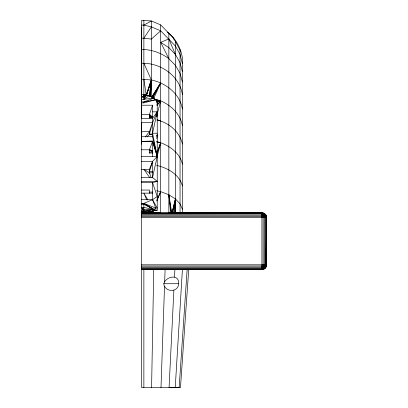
<?xml version="1.0" encoding="UTF-8"?>
<svg xmlns="http://www.w3.org/2000/svg" width="408" height="408" viewBox="0 0 408 408"><rect width="100%" height="100%" fill="white"/><g stroke="black" fill="none" stroke-linecap="round" stroke-linejoin="round"><path stroke-width="0.61" d="M141.515 144.213L141.515 122.665L152.546 122.665L157.238 111.848L152.546 111.848M141.515 268.153L261.936 268.153L264.083 268.444L265.271 268.153L266.49 266.031L266.49 216.362L265.822 216.046L261.936 216.362L141.515 216.362L141.515 214.246L264.817 214.037L266.031 215.22L266.49 216.362L266.49 264.812C266.628 267.352 264.455 269.576 261.936 269.525L141.515 269.55M149.42 117.892L149.44 114.587L152.546 105.213L141.515 105.213M171.329 213.022L261.936 212.864L261.936 269.525C264.532 269.724 266.077 267.138 266.031 264.812L266.495 217.576C266.628 215.031 264.45 212.843 261.936 212.864L141.515 212.864L160.681 212.849L160.681 24.908L151.378 20.961L141.515 20.4L141.515 387.59L180.464 387.59L188.731 269.55M144.621 212.864L143.871 212.889L151.847 212.849L151.796 211.523L153.994 209.549L155.739 208.049L157.238 208.049L152.546 199.711L152.546 182.641L157.238 181.32L152.546 177.541L141.515 177.541M151.587 387.59L153.734 269.55M152.036 211.711L152 212.849L150.812 212.838L160.681 212.849M174.971 213.246L175.44 198.931L175.44 41.504L173.594 38.938L173.252 37.857L160.681 24.908M160.992 387.59L164.526 286.212L163.945 285.289L163.945 283.346C165.964 276.318 179.627 273.62 178.566 283.718C178.714 291.557 167.387 292.633 164.526 286.212M164.669 281.984L165.102 269.55M141.515 63.26L143.871 63.26L151.378 79.988L150.588 96.512C147.9 94.998 144.585 94.498 141.515 94.406M173.874 290.251L169.065 387.59L179.143 387.59L187.144 269.55M174.522 277.103L174.894 269.55M150.419 96.436L151.378 79.988L141.515 79.239L141.515 118.085M175.236 387.6L182.407 269.55L143.871 269.525L143.871 387.59M174.134 213.343L175.44 198.931L168.846 194.769L160.681 191.627L156.641 190.776M156.861 138.654L157.238 134.91L156.815 136.022L157.238 134.91M141.515 268.903L261.936 268.903L263.15 268.342L263.721 267.454L264.297 264.812L264.297 217.576L263.721 214.96L263.15 214.037L261.936 213.511L141.515 213.511M151.847 212.849L149.542 212.849L154.025 210.248L157.238 210.248L157.238 101.663L153.994 98.063L151.796 96.691L149.292 95.89L149.644 96.069L151.378 79.988C166 83.023 179.867 93.748 182.407 109.094M156.896 116.795L157.238 113.674L156.917 111.868M261.936 269.525L263.155 269.372L264.083 268.444L265.072 266.444L265.271 264.812L265.271 217.576L265.072 215.949L264.083 213.955L263.155 213.022L261.936 212.864M149.292 95.89L151.378 79.988L146.253 94.957L143.871 97.466L141.515 97.466M149.44 117.963L149.44 114.587C149.874 114.51 153.505 118.376 152.368 117.172L149.44 114.587L141.515 114.587M173.125 213.017L175.44 198.931L180.045 203.847L182.407 209.238M261.936 214.246L262.635 215.22L264.139 216.046L265.271 217.576L265.97 215.22L264.297 213.511L263.155 213.022L141.515 213.022M141.515 123.65L141.775 122.42M152.546 177.541L157.238 156.437L152.546 133.212L157.238 111.848L152.546 118.335L141.515 118.335M172.089 212.976L175.44 198.931L175.542 213.364M266.031 264.812L266.031 217.576L266.337 216.306L266.49 217.576L141.515 217.576M156.82 115.393L157.238 113.674L156.912 112.455M171.967 212.879L175.44 198.931L175.501 213.246M156.937 157.182L160.681 142.734L156.641 141.535M156.927 115.214L160.681 100.863L154.79 99.118M152.306 211.686L152 212.849L152.485 211.665M152.546 153.122L152.862 151.934M152.577 117.224L152.628 117.535M141.515 136.726L152.546 136.726L157.238 156.437L152.546 161.461L149.44 171.508L152.546 171.508M143.871 79.239L146.253 94.957L143.82 94.824L143.871 97.466L146.334 95.033L151.378 79.988L146.615 95.059L143.871 99.307L141.515 99.307M151.378 79.988L146.467 95.033L143.871 97.466L146.615 95.059L148.757 95.727M156.901 153.816L160.681 142.734C170.473 146.406 180.055 153.434 182.407 164.179M141.51 215.22L262.635 215.22L263.721 214.96L264.297 213.511L266.031 215.22L266.49 216.362L265.97 215.22L264.083 213.955L261.936 213.511L264.297 213.511M156.835 153.214L160.681 142.734L156.641 141.943M141.515 156.453L157.238 156.437L152.546 141.03L141.515 141.398L152.546 141.398L149.44 149.782L149.44 153.158M149.44 173.232L149.44 169.335L152.546 161.461L141.515 161.461M141.515 267.169L262.635 267.169L264.659 267.531C267.959 264.103 265.96 268.015 264.083 268.444L264.297 268.903L261.936 269.372M156.825 201.057L160.681 191.627L156.749 200.277M150.787 117.172L150.027 117.616L150.215 117.172L152.546 117.172M141.515 266.031L261.936 266.031L265.072 266.444L265.822 266.368L266.49 264.812L141.515 264.812M261.936 216.362L263.15 214.037M153.867 98.201L160.681 82.916L151.689 97.099L151.796 96.691L152.893 97.91M261.936 268.153L263.104 266.108L263.155 264.812L263.155 217.576L262.635 215.22M266.49 266.031L264.817 268.342M151.796 97.155L160.681 82.916L152.597 97.884L151.796 96.691L151.378 96.9L151.378 20.961L143.871 25.087L141.515 25.087M152.444 97.752L160.681 82.916M157.238 210.145L154.729 210.125L153.994 210.763L151.796 211.523L141.515 211.523L143.086 208.779L141.515 207.407L143.871 207.407L153.994 209.549L143.871 211.523L143.871 204.291L141.515 204.291M150.027 117.616L150.292 117.172M263.155 217.576L264.659 214.858L265.43 214.96L266.031 217.576M141.515 38.219L143.871 38.219L151.378 26.892L160.681 30.814L175.44 46.033L180.045 54.422L182.407 63.617M266.337 266.108L265.43 267.454L264.659 267.531M261.936 268.903L263.339 269.112L262.635 267.169L264.139 266.368L265.271 264.812L265.822 266.368M157.054 105.667L160.681 100.863C171.151 105.341 180.326 114.056 182.407 125.618M145.289 136.96L149.44 131.575L152.546 122.665L149.44 134.033L152.546 134.033M141.515 199.706L152.546 199.711L155.739 208.049L153.994 210.763L151.776 212.711M156.718 104.953L160.681 100.863L155.208 99.44M147.109 136.706L149.44 134.558L152.546 134.558M150.618 117.876L151.409 117.172L149.44 114.587L149.44 117.172M160.681 30.814L151.378 39.071L143.871 38.219M265.072 266.444L263.721 267.454L264.083 268.444M143.871 20.4L143.871 99.307L149.292 95.656L153.994 98.063L143.871 101.893L141.515 101.893M151.302 212.889L151.796 211.523L143.871 212.889M182.407 82.059L180.045 73.333L175.44 65.392L168.846 58.675L160.681 42.361L168.846 38.923L175.44 54.534L180.045 62.735L182.407 71.721M141.515 203.357L143.871 203.357L152.546 199.711L157.238 196.472L152.546 182.641L141.515 182.641M141.515 211.523L143.871 210.666L153.994 209.549L143.871 203.357L143.871 203.75L153.994 209.549L142.688 209.467L141.515 207.407M156.891 102.107L160.681 100.863L156.713 101.046M156.81 101.995L160.681 100.863L156.259 101.153M141.515 102.903L143.871 102.903L155.82 99.725L156.223 100.807M155.82 99.725L143.871 101.893L143.871 102.903M143.871 99.307L153.994 98.063M156.427 101.342L160.681 100.863L156.325 101.204M263.721 214.96L264.659 214.858L265.822 216.046M230.836 213.18L261.936 213.022L263.339 213.302M206.178 213.18L261.936 213.022M188.756 269.515L203.393 269.484M141.515 49.562C151.378 49.266 160.976 52.836 168.846 58.675M143.871 96.278L141.515 96.278L141.505 96.665L141.515 27.061L141.76 28.3M141.515 96.696L143.871 96.696L143.846 96.171L143.866 97.864L143.82 94.824L144.794 95.355M149.44 117.331L152.597 117.463M141.51 131.575L149.44 131.575L149.44 134.558M152.546 133.212L157.238 133.212M141.515 149.782L149.44 149.782L152.546 150.629M149.44 152.087L152.546 152.087L149.44 149.782L152.546 151.128M149.44 153.02L152.546 153.02M141.515 169.335L149.44 169.335M149.654 177.516L143.871 169.335L149.44 172.803L152.546 172.803M141.515 181.32L157.238 181.32M141.515 190.046L149.44 190.046L149.44 193.264M149.44 192.091L152.546 192.091L152.704 193.341M141.515 193.132L152.546 193.132M141.515 203.566L143.871 203.566L153.994 209.549L143.871 204.291M141.515 203.75L143.871 203.75M141.515 269.372L263.155 269.372M163.705 283.718L178.566 283.718M149.517 117.152L150.215 117.172M143.871 63.26C161.706 63.633 179.591 76.286 182.407 94.539M157.044 120.039C168.866 122.696 179.867 131.825 182.407 144.034M156.641 165.419C167.586 167.887 179.341 174.389 182.407 185.956M143.871 25.087L151.378 26.892M157.08 119.911L160.681 120.85L157.065 119.84M143.871 203.357L155.739 208.049M144.728 95.365L143.82 94.824L143.866 97.894M160.681 42.361L168.846 47.614L175.44 54.534M167.316 32.053C175.598 38.194 180.78 47.843 182.407 57.951L182.407 213.022M143.086 208.779L143.871 209.447M143.871 210.666L142.688 209.467L143.463 210.814M173.252 37.857L173.915 38.582M151.847 117.172L149.44 114.587L150.94 117.167M149.292 95.656L149.644 96.069M151.511 117.172L149.44 114.587L152.546 117.795M180.591 50.816L180.601 51.255L175.44 41.504M264.817 214.037L265.43 214.96M264.139 266.368L263.155 264.812L261.936 266.031L262.635 267.169M147.89 199.956L143.871 193.132L146.533 199.451M151.429 212.094L152 213.211M156.835 102.428L157.238 103.51M149.44 172.803L151.098 177.5M152.546 141.398L157.238 156.437M152.434 191.974L152.791 193.178M141.515 131.396L141.851 132.554M168.846 33.073L168.846 212.849L170.702 213.022L168.846 194.769L171.814 213.486M168.846 194.769L171.329 213.282M180.045 49.888L180.045 213.308M152.546 105.213L152.546 136.991M152.546 141.03L152.546 156.759M152.546 161.461L152.546 177.837M151.796 211.523L148.589 212.849L144.758 212.864L151.796 211.523M154.729 210.125L154.025 210.248L154.729 210.125"/></g></svg>
